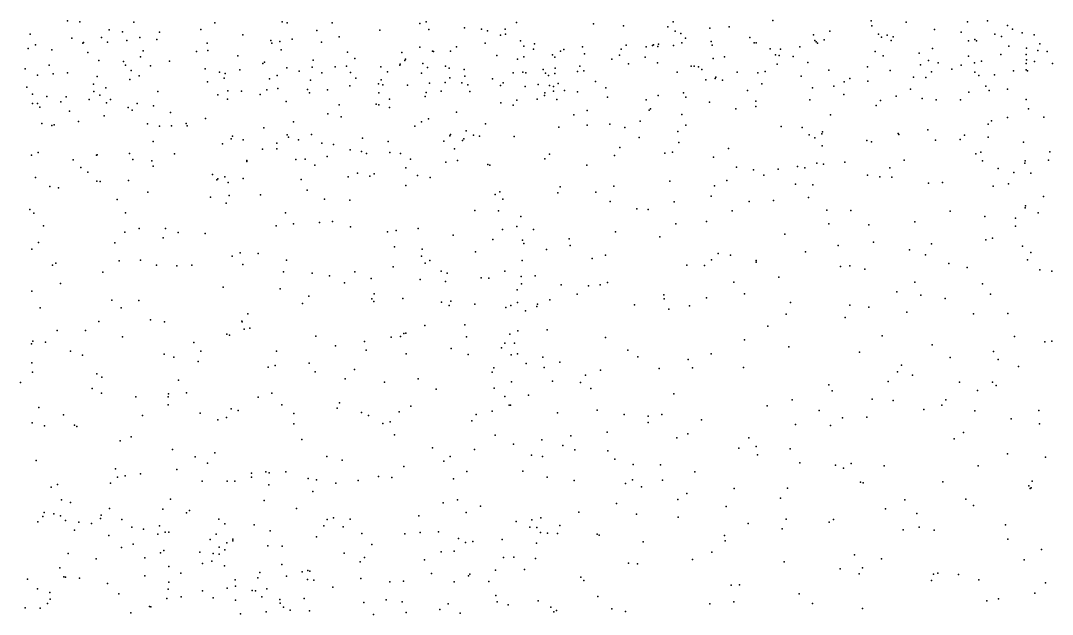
# Model space of a CAD drawing. Header units: metres. Extents: x -25 to 25, y -27.8 to 27.8.
# Drawn here: x 0.058 to 1.44, y -0.783 to 0.013 of the extents above; entities that cross this region are included whole.
import ezdxf

# ---------------------------------------------------------------- set-up
doc = ezdxf.new("R2010")
doc.units = ezdxf.units.M

msp = doc.modelspace()

# ---------------------------------------------------------------- linework, layer by layer
for p in [(0.1203, 0.0123, 19.3685), (0.1372, 0.0112, 11.4824), (0.1763, 0.0002, -7.1262), (0.2093, 0.0107, 15.575), (0.2991, 0.0007, 27.2341), (0.3179, 0.0095, -7.1787), (0.408, 0.0109, 24.9422), (0.4147, 0.0098, 16.2264), (0.475, 0.0097, 27.2237), (0.5926, 0.0088, 25.8729), (0.6012, 0.0109, -10.0201), (0.6046, 0.0009, 25.7483), (0.6523, 0.003, -21.5946), (0.6754, 0.0013, -9.2617), (0.707, 0.001, 27.113), (0.722, 0.0099, -24.5027), (0.8254, 0.0084, -0.2122), (0.8656, 0.0055, 26.3994), (0.925, 0.0043, 26.7113), (0.9323, 0.0108, -24.3229), (0.9812, 0.0023, 19.5277), (1.0069, 0.0044, 6.4087), (1.0657, 0.0126, 19.5938), (1.1973, 0.0124, -8.8585), (1.1983, 0.0057, 19.6354), (1.2442, 0.0104, -8.0031), (1.2822, 0.0006, 14.7815), (1.3264, 0.0112, -8.1782), (1.3534, 0.0124, 1.8224), (1.3801, 0.0061, -8.4048), (1.387, 0.0014, -21.5038), (0.0703, -0.0054, 9.9086), (0.1265, -0.0109, -12.7605), (0.166, -0.0099, -12.8788), (0.1941, -0.0024, 7.8439), (0.2002, -0.0138, 17.4827), (0.2173, -0.0098, 18.4318), (0.24, -0.0125, -13.0804), (0.2439, -0.0027, 17.7003), (0.3554, -0.0065, -9.3843), (0.393, -0.0138, -21.4086), (0.4214, -0.0121, 10.1552), (0.4545, -0.0004, -7.2413), (0.4846, -0.0093, 21.261), (0.5392, -0.0001, 25.1683), (0.6833, -0.0009, 18.9979), (0.7008, -0.0068, 21.6798), (0.7073, -0.0053, -13.65), (0.9347, -0.0014, 7.2598), (0.9422, -0.0047, 1.5335), (0.9486, -0.0109, 18.3389), (1.0346, -0.01, -9.0283), (1.1203, -0.0062, -9.9533), (1.1345, -0.0133, 18.1532), (1.1422, -0.0013, 17.6152), (1.2073, -0.0053, -28.352), (1.2112, -0.0097, -21.7237), (1.219, -0.0069, -0.278), (1.2244, -0.0138, 15.0014), (1.2269, -0.009, 16.1843), (1.3181, -0.0029, -8.8206), (1.3362, -0.0127, 2.1709), (1.3629, -0.0053, -0.1953), (1.372, -0.0086, -8.6728), (1.3999, -0.0038, -8.5984), (1.4157, -0.0064, 10.3161), (0.0676, -0.0246, 12.4102), (0.0775, -0.0196, -12.5468), (0.0997, -0.0267, 11.9688), (0.1412, -0.0174, 27.2559), (0.1418, -0.0166, 15.3919), (0.1742, -0.0164, 5.4451), (0.3075, -0.0174, 18.2731), (0.3085, -0.0274, 17.3694), (0.3945, -0.0174, 27.1985), (0.4051, -0.0154, -25.622), (0.4069, -0.0265, 15.6102), (0.4608, -0.0161, 21.5083), (0.5924, -0.0229, -13.5659), (0.6419, -0.0224, -7.3618), (0.6802, -0.0174, 5.2821), (0.7273, -0.0145, 19.2236), (0.7319, -0.0218, 15.2516), (0.7448, -0.0255, 7.2232), (0.7463, -0.0185, 21.1196), (0.7854, -0.026, 26.369), (0.8107, -0.0224, 0.2383), (0.8624, -0.0256, 6.7718), (0.869, -0.0201, 26.8434), (0.8957, -0.0225, 19.4565), (0.9042, -0.0205, -9.1442), (0.9056, -0.0196, 6.6107), (0.9116, -0.022, 7.0351), (0.9125, -0.0187, 21.2529), (0.9326, -0.0209, 19.749), (0.9438, -0.0172, 5.7126), (0.9828, -0.0155, -9.0755), (0.9845, -0.0204, 5.9231), (1.0405, -0.0172, -0.2718), (1.0434, -0.0172, -13.8407), (1.062, -0.0252, -23.4432), (1.076, -0.0257, -7.7325), (1.1018, -0.0225, 16.2917), (1.1218, -0.014, -7.8006), (1.1235, -0.0157, -8.9925), (1.1257, -0.0175, 15.1581), (1.2794, -0.0248, -8.9092), (1.3279, -0.0146, 15.9907), (1.3385, -0.0144, 16.4029), (1.3819, -0.0217, 14.6282), (1.4054, -0.0244, -9.2109), (1.4209, -0.0274, -8.8446), (1.4232, -0.0185, -8.721), (0.1478, -0.03, 17.2915), (0.1623, -0.0406, 16.6179), (0.2181, -0.0357, 27.1923), (0.2217, -0.0277, 14.9463), (0.2935, -0.0287, 16.5345), (0.3487, -0.0345, 17.2122), (0.4498, -0.0405, 17.4432), (0.4956, -0.0297, 10.2385), (0.5054, -0.0382, 17.2306), (0.5686, -0.0302, 19.3228), (0.5725, -0.0406, 10.8926), (0.5735, -0.039, 16.3232), (0.6096, -0.0283, 15.9882), (0.611, -0.0287, 16.1669), (0.6335, -0.0281, 0.7228), (0.6956, -0.0339, 19.0824), (0.7233, -0.0389, 3.2216), (0.7322, -0.0357, 18.6857), (0.7706, -0.0332, 6.959), (0.7736, -0.0363, 19.4989), (0.7811, -0.0282, 2.9498), (0.8133, -0.0318, 21.4558), (0.8499, -0.0389, 26.7619), (0.8603, -0.0336, 3.8222), (0.8947, -0.0363, -13.7688), (0.9855, -0.0379, -9.9918), (1.001, -0.0358, -7.661), (1.069, -0.0334, 16.0361), (1.0739, -0.0339, 15.3402), (1.0928, -0.0355, 18.1904), (1.2029, -0.0288, 18.1273), (1.2134, -0.0347, 16.5471), (1.2619, -0.0311, -13.8699), (1.2744, -0.0407, 18.0697), (1.3279, -0.0351, 17.2521), (1.3711, -0.0329, 14.9383), (1.405, -0.0327, 20.0932), (1.4055, -0.0397, -9.0453), (1.4333, -0.0289, -8.4583), (0.0639, -0.052, 18.6795), (0.096, -0.0471, 12.0723), (0.1954, -0.0421, -10.015), (0.1982, -0.0472, 15.2196), (0.2059, -0.0541, -13.0085), (0.2318, -0.0479, 9.9686), (0.2574, -0.0416, 24.716), (0.3051, -0.052, 16.7745), (0.3516, -0.0532, 7.566), (0.3824, -0.0448, -7.1842), (0.3844, -0.0431, -10.0092), (0.4146, -0.0504, 15.2526), (0.4485, -0.0496, 18.0018), (0.4791, -0.0493, 7.4421), (0.4945, -0.0484, 25.0676), (0.5402, -0.0494, -13.5118), (0.5657, -0.0469, 15.3212), (0.5662, -0.0459, 10.3832), (0.5966, -0.0449, 10.7987), (0.6027, -0.0503, 25.3063), (0.6269, -0.0482, 25.5316), (0.632, -0.0511, -9.2941), (0.6521, -0.053, 6.7661), (0.758, -0.0528, -13.6892), (0.774, -0.0512, 15.9465), (0.8072, -0.0484, 17.2531), (0.8125, -0.0548, 18.5099), (0.8723, -0.0452, -7.532), (0.9112, -0.0438, 16.2471), (0.9564, -0.0484, 16.3942), (0.9601, -0.0486, 17.8159), (0.9661, -0.0493, 17.5592), (0.9707, -0.0527, 18.0667), (1.0714, -0.0456, -0.0922), (1.1126, -0.0433, 17.2697), (1.1405, -0.0537, 15.5814), (1.1924, -0.0492, 18.4345), (1.2228, -0.0541, 16.7385), (1.2634, -0.0466, -8.9859), (1.2873, -0.044, 1.6254), (1.3053, -0.0526, -7.9821), (1.318, -0.047, 15.1546), (1.336, -0.0439, -8.0684), (1.3454, -0.0417, -8.9291), (1.3881, -0.0546, 19.6789), (1.4049, -0.0447, 15.7877), (1.4053, -0.0533, 0.0555), (1.4069, -0.0546, -8.1731), (1.4161, -0.0423, -8.2734), (1.4402, -0.045, 18.8469), (0.0802, -0.0603, 27.2157), (0.1014, -0.0588, 11.669), (0.1205, -0.0574, -7.103), (0.1604, -0.0622, 17.0139), (0.204, -0.0664, 19.1542), (0.2164, -0.0613, -7.1214), (0.3243, -0.0564, 24.8006), (0.3303, -0.0645, 18.5869), (0.3317, -0.0582, 10.0371), (0.3911, -0.0655, 11.2179), (0.4015, -0.0608, 5.4075), (0.431, -0.0553, 18.415), (0.4459, -0.0671, -7.2095), (0.4613, -0.0572, -13.4044), (0.4998, -0.0567, 16.8324), (0.5069, -0.0645, -7.2473), (0.541, -0.0666, 6.8757), (0.5493, -0.0559, 10.9749), (0.595, -0.0577, 16.513), (0.6327, -0.064, 27.0674), (0.6531, -0.062, 5.4294), (0.69, -0.0654, 1.0567), (0.7176, -0.0574, 16.4113), (0.7306, -0.0564, 15.6946), (0.7345, -0.0571, 1.2122), (0.7611, -0.0576, 3.6389), (0.7651, -0.0607, 19.2863), (0.7737, -0.0584, 17.0332), (0.804, -0.0554, 17.4461), (0.8278, -0.0689, -9.1876), (0.9376, -0.0565, 15.6425), (0.9759, -0.0667, -13.8151), (0.9884, -0.065, 18.2482), (0.9893, -0.063, 18.2328), (0.998, -0.067, 16.8278), (1.0177, -0.0562, 0.0579), (1.0457, -0.0571, 3.861), (1.0555, -0.0557, 16.6068), (1.1036, -0.0617, 1.5208), (1.169, -0.0648, 19.8517), (1.1929, -0.0684, 18.6011), (1.2539, -0.0632, 15.4631), (1.2708, -0.0635, 2.3871), (1.2783, -0.0561, 17.0719), (1.3364, -0.0564, -9.0447), (1.3417, -0.0608, 15.6214), (1.3628, -0.0599, 18.0331), (0.0659, -0.0767, -12.6656), (0.1555, -0.0727, 24.4127), (0.1558, -0.0824, 11.4582), (0.172, -0.0776, -12.9487), (0.2417, -0.0821, -9.3961), (0.3081, -0.0692, 11.2862), (0.3355, -0.0816, 18.7496), (0.3538, -0.082, 27.1088), (0.3874, -0.0799, -13.3194), (0.4023, -0.0785, 24.906), (0.4422, -0.0795, -9.3679), (0.469, -0.0801, 10.174), (0.4989, -0.0747, 18.5565), (0.5374, -0.072, 7.0336), (0.5431, -0.0736, -9.3317), (0.5762, -0.0738, 25.2205), (0.6054, -0.071, 26.233), (0.6212, -0.0817, 10.5577), (0.6265, -0.0701, 10.667), (0.649, -0.0706, 17.6924), (0.657, -0.0733, 18.1648), (0.6594, -0.0824, 18.4656), (0.7008, -0.0743, 26.3675), (0.7044, -0.0708, 16.7192), (0.7336, -0.0756, 17.8705), (0.7513, -0.0729, 26.4435), (0.7665, -0.0745, -7.4348), (0.7717, -0.0758, 3.4008), (0.7718, -0.0818, 26.8385), (0.778, -0.0717, 5.6139), (0.7863, -0.0812, -10.0208), (0.8038, -0.0827, 5.8752), (0.8418, -0.0775, 18.2874), (1.0318, -0.0811, -9.0903), (1.0511, -0.0722, -9.9934), (1.1188, -0.0775, 2.6365), (1.1475, -0.0751, -15.141), (1.1613, -0.0694, -13.8647), (1.2503, -0.0794, 18.882), (1.3512, -0.0751, -9.9585), (1.3554, -0.081, -9.2044), (1.3802, -0.0791, -9.1082), (0.0734, -0.086, -25.4343), (0.0928, -0.0888, 18.9237), (0.1115, -0.096, -10.0057), (0.1186, -0.0894, 9.8923), (0.1494, -0.0932, 27.1223), (0.1639, -0.0873, -24.678), (0.1781, -0.093, 24.493), (0.3221, -0.0868, -7.1469), (0.335, -0.0925, 7.3994), (0.3787, -0.0865, 18.9495), (0.4134, -0.0957, 10.0942), (0.4446, -0.0843, 7.2878), (0.5377, -0.0842, 26.0146), (0.5518, -0.0924, 10.271), (0.5997, -0.0888, 18.7387), (0.6009, -0.0837, 19.0209), (0.7228, -0.0938, -9.2479), (0.75, -0.0924, 18.9091), (0.7595, -0.0876, 26.5357), (0.7603, -0.0841, 6.2828), (0.776, -0.093, 6.0883), (0.8443, -0.0901, 19.1498), (0.8957, -0.0936, 18.7154), (0.9121, -0.0878, 18.3486), (0.946, -0.0843, -7.5653), (0.9492, -0.0898, 18.5645), (1.043, -0.0952, 2.8487), (1.1152, -0.0937, 19.6105), (1.1607, -0.0863, -24.3046), (1.2098, -0.0942, 18.0551), (1.2309, -0.0887, -7.8318), (1.2656, -0.0917, -9.069), (1.2843, -0.0935, -9.9736), (1.3169, -0.0934, 19.1125), (1.3281, -0.0834, 0.2011), (1.4049, -0.093, -9.2873), (0.0734, -0.0985, 12.1965), (0.0801, -0.0983, -12.7618), (0.0836, -0.1033, -9.3886), (0.123, -0.1086, -12.8994), (0.1726, -0.0977, -21.3914), (0.2016, -0.1039, 7.4834), (0.2071, -0.1072, 24.6031), (0.2139, -0.0984, 6.7925), (0.2358, -0.1015, -9.9967), (0.2587, -0.1104, 5.7168), (0.4847, -0.1004, -10.0059), (0.5342, -0.0993, 5.5603), (0.5377, -0.1004, 27.0491), (0.5518, -0.1037, 25.142), (0.6417, -0.1101, -13.6141), (0.7013, -0.0975, 18.7632), (0.7177, -0.1008, 19.203), (0.8168, -0.1077, -22.9099), (0.9001, -0.1074, -24.619), (0.9017, -0.1055, 3.1579), (0.9806, -0.0968, -9.1456), (1.016, -0.1057, 19.5594), (1.0429, -0.1022, 0.326), (1.2043, -0.1012, -9.9922), (1.408, -0.1057, -8.0713), (0.1351, -0.1226, 27.0376), (0.1696, -0.1149, -7.0973), (0.3052, -0.1184, -13.2163), (0.4234, -0.1229, 27.0338), (0.4694, -0.1124, 6.4919), (0.4874, -0.1162, 11.1645), (0.595, -0.1228, 26.3239), (0.6041, -0.1188, 26.9294), (0.7991, -0.1135, -13.7247), (0.888, -0.122, -7.4861), (0.9438, -0.1131, 3.6529), (1.1431, -0.1136, 19.0992), (1.3588, -0.1217, 3.6388), (1.38, -0.1172, -7.9914), (1.4286, -0.1165, -28.4608), (0.0863, -0.1251, 24.2262), (0.0993, -0.1279, 7.0995), (0.1027, -0.1269, 11.5586), (0.2277, -0.1255, 9.9317), (0.244, -0.1286, -7.1127), (0.26, -0.1282, 11.3724), (0.2797, -0.1254, 6.5746), (0.2808, -0.1283, 27.0121), (0.3836, -0.1309, -9.3853), (0.5859, -0.1288, 5.7463), (0.6545, -0.1349, -10.0127), (0.6804, -0.1257, 18.9305), (0.7787, -0.1299, 18.5452), (0.817, -0.1274, -21.8936), (0.8473, -0.1262, -10.0247), (0.8675, -0.1305, -15.5197), (0.9383, -0.1361, 3.5005), (0.9492, -0.1276, 1.3141), (1.0768, -0.1293, 19.295), (1.105, -0.1307, -9.1105), (1.1323, -0.1364, -10.0173), (1.2734, -0.1338, 19.2698), (1.354, -0.1262, 2.5203), (0.2353, -0.1493, 26.9353), (0.34, -0.1456, -9.9878), (0.3416, -0.1423, 10.0099), (0.356, -0.147, -13.2974), (0.4008, -0.1515, 11.2792), (0.4149, -0.1403, 5.7766), (0.4165, -0.1435, -21.5974), (0.4302, -0.147, 26.9426), (0.4476, -0.1401, -13.4056), (0.4613, -0.1514, 26.2202), (0.5157, -0.1449, 26.9021), (0.5501, -0.1491, -9.3332), (0.6248, -0.1488, 25.6634), (0.6329, -0.1419, 25.4448), (0.6339, -0.1401, 10.9141), (0.65, -0.1479, -24.8807), (0.6517, -0.1458, 26.5831), (0.6646, -0.1409, 10.7459), (0.6727, -0.142, 26.7565), (0.7189, -0.1427, 18.6941), (0.8863, -0.1441, -13.783), (0.9398, -0.1508, 18.2657), (1.1141, -0.1404, -26.1317), (1.1221, -0.1444, 3.6537), (1.1314, -0.1391, 19.4637), (1.1917, -0.1478, -13.8827), (1.1977, -0.1499, 19.6356), (1.2334, -0.1386, -9.1272), (1.2343, -0.1401, 19.6233), (1.2835, -0.1476, -13.887), (1.3166, -0.1468, -7.8558), (1.3223, -0.1409, 0.3694), (1.354, -0.1433, 17.9484), (1.4017, -0.1504, -23.9245), (0.081, -0.1639, 26.9023), (0.2037, -0.1652, -13.091), (0.2638, -0.1659, -9.9758), (0.3283, -0.1525, 26.9214), (0.3817, -0.1596, -7.1441), (0.401, -0.1589, 5.9327), (0.477, -0.1531, 26.3033), (0.4992, -0.1605, 26.1269), (0.5146, -0.1625, 6.1128), (0.5213, -0.1652, 26.534), (0.5523, -0.164, 26.7191), (0.5669, -0.1654, 25.8954), (0.639, -0.1591, 25.5292), (0.8607, -0.1574, 1.0907), (0.9208, -0.1647, 19.4821), (0.9311, -0.1634, 0.5885), (1.0063, -0.1588, 18.158), (1.1318, -0.155, -7.6571), (1.3378, -0.1656, 2.786), (1.3445, -0.1636, 19.6685), (1.4368, -0.163, -8), (0.0724, -0.1678, 6.3723), (0.1279, -0.174, 6.0926), (0.1595, -0.1675, 9.8846), (0.1603, -0.167, 11.4822), (0.208, -0.1736, 6.2979), (0.2334, -0.1753, 26.838), (0.3607, -0.1748, 6.2269), (0.3609, -0.1761, 26.826), (0.4264, -0.1732, 26.4712), (0.4389, -0.173, 26.3853), (0.4686, -0.1693, 10.1288), (0.5801, -0.173, 11.0795), (0.6276, -0.177, 25.327), (0.6429, -0.1747, 10.456), (0.7602, -0.1725, -7.3643), (0.7664, -0.1661, -9.2325), (0.8535, -0.1682, 18.3924), (0.9863, -0.1702, -13.8401), (1.1246, -0.1784, 3.2346), (1.1619, -0.1769, 3.5044), (1.2417, -0.1744, 3.1062), (1.3467, -0.1754, 3.3448), (1.4033, -0.1784, 3.1021), (1.4038, -0.1753, 1.3312), (1.4349, -0.1744, -10.0149), (0.1383, -0.184, -25.2286), (0.1479, -0.1902, -9.4007), (0.2352, -0.1823, 24.6692), (0.315, -0.1935, 11.369), (0.452, -0.1812, 26.6894), (0.5092, -0.1916, -7.2022), (0.5314, -0.1927, 11.1741), (0.574, -0.1846, -15.7568), (0.6839, -0.1802, 18.8562), (0.6865, -0.181, -7.3168), (0.8164, -0.1809, 19.3599), (1.0169, -0.1835, -9.1761), (1.0396, -0.1871, -7.5476), (1.0729, -0.1864, 18.0053), (1.0988, -0.1828, -13.8784), (1.1084, -0.1846, -9.174), (1.1337, -0.1798, 0.5), (1.2225, -0.1844, -9.1884), (1.3674, -0.1856, -24.5035), (1.3885, -0.1908, -14.917), (1.4115, -0.1918, -9.2509), (0.0776, -0.1976, 11.642), (0.1597, -0.2023, -28.1476), (0.1641, -0.2028, 24.4892), (0.2024, -0.2015, -24.9878), (0.3207, -0.2008, -7.1172), (0.322, -0.1991, -22.7396), (0.3315, -0.1964, 26.5033), (0.3357, -0.204, -9.3893), (0.3558, -0.1987, -15.7862), (0.4337, -0.2002, 24.9275), (0.4968, -0.1965, -13.4769), (0.5255, -0.1956, -25.404), (0.5894, -0.1949, -13.5775), (0.6063, -0.1975, 25.7818), (0.9274, -0.2024, -9.2071), (1.0042, -0.2016, 18.0645), (1.0534, -0.1945, -23.0396), (1.0961, -0.2063, 1.1893), (1.1923, -0.1943, -10.0408), (1.209, -0.1966, -21.9649), (1.2249, -0.1969, 17.8991), (1.2741, -0.2053, 1.243), (1.2931, -0.2042, -7.7555), (1.3815, -0.206, 17.8552), (0.0968, -0.2095, 24.2961), (0.1083, -0.2113, 11.5491), (0.2282, -0.2171, -13.1415), (0.3792, -0.2206, 26.3225), (0.4418, -0.2143, -13.4131), (0.574, -0.2082, -9.9936), (0.6934, -0.2202, 18.7469), (0.6998, -0.2166, -25.1586), (0.7774, -0.2179, -13.7226), (0.7808, -0.21, -10.0275), (0.8284, -0.2172, -7.3815), (0.8526, -0.209, -13.7751), (0.9875, -0.2087, -7.4972), (1.1194, -0.2074, 19.602), (1.3607, -0.209, -13.884), (0.1869, -0.2272, 26.6605), (0.312, -0.2239, -9.9613), (0.3331, -0.2319, 24.8021), (0.3372, -0.2217, -13.2912), (0.4647, -0.2267, -9.9776), (0.4989, -0.228, -21.7804), (0.7037, -0.2267, -9.2819), (0.8478, -0.2298, -10.0364), (0.9334, -0.2303, -24.9324), (0.9832, -0.2224, 0.9493), (1.0339, -0.2297, 17.9419), (1.0665, -0.2284, 0.7924), (1.1136, -0.2245, -10.0637), (1.4283, -0.223, 0.7431), (0.0701, -0.2404, -12.9063), (0.0752, -0.2451, -15.6261), (0.1983, -0.2449, -9.3963), (0.4128, -0.2449, 26.1926), (0.6663, -0.2416, -13.641), (0.6981, -0.2421, 10.7932), (0.8834, -0.2395, 18.1874), (0.8987, -0.2404, -25.8605), (1.011, -0.2422, -13.8594), (1.138, -0.2413, -7.5852), (1.1702, -0.2418, 1.0203), (1.3033, -0.2425, 0.9128), (1.4036, -0.238, -7.8363), (1.4042, -0.2356, -10.0738), (1.4211, -0.2447, -9.3037), (0.0884, -0.2622, 24.3653), (0.4003, -0.2623, -9.9569), (0.4234, -0.2594, -7.1407), (0.4582, -0.2578, 10.08), (0.4757, -0.2566, 25.0012), (0.7281, -0.2497, -25.5272), (0.9357, -0.2596, 18.0481), (0.9766, -0.2564, -10.044), (1.1406, -0.2598, 17.8155), (1.1941, -0.261, -28.5178), (1.2559, -0.2569, 19.6293), (1.3495, -0.2496, 19.6429), (1.3907, -0.2521, -23.6114), (0.1973, -0.2707, 9.8846), (0.2167, -0.2659, 11.4638), (0.252, -0.2659, -9.9453), (0.269, -0.271, 24.7329), (0.3048, -0.2725, 26.4166), (0.4997, -0.2637, -9.3479), (0.5495, -0.2701, -7.2027), (0.5609, -0.2687, 25.855), (0.5904, -0.2659, 10.263), (0.6374, -0.2748, 25.5464), (0.7034, -0.2672, 19.0628), (0.7225, -0.2632, -10.0209), (0.7451, -0.2673, 19.2125), (0.855, -0.2701, -28.3936), (1.0818, -0.2733, -9.265), (1.391, -0.2627, 17.7423), (0.0815, -0.2845, -7.0182), (0.1841, -0.2849, 24.5875), (0.2485, -0.2782, -7.0855), (0.6905, -0.2806, 18.8938), (0.7302, -0.2816, 18.5889), (0.7318, -0.2859, -7.304), (0.7926, -0.2795, -10.0321), (0.7941, -0.2887, 18.3482), (0.9142, -0.2772, -13.8108), (1.1532, -0.2884, -10.0922), (1.2005, -0.2843, -23.1713), (1.2782, -0.2865, -9.3193), (1.3511, -0.2808, -7.7211), (1.3598, -0.279, -13.8885), (1.4, -0.2894, -24.8187), (0.0727, -0.2933, 11.5716), (0.3412, -0.3029, -9.9419), (0.3518, -0.2985, -7.112), (0.3758, -0.2995, -13.3467), (0.5588, -0.2905, 25.131), (0.5947, -0.3028, -9.3139), (0.5959, -0.2934, 25.7638), (0.667, -0.2973, 10.4104), (0.7622, -0.2941, -9.2825), (0.8415, -0.3016, -9.2512), (0.9924, -0.2994, -7.4375), (1.0089, -0.3015, -9.2717), (1.1092, -0.2971, -7.5178), (1.2489, -0.2946, -7.6308), (1.2702, -0.3009, -13.903), (1.4115, -0.2982, -7.7645), (0.1004, -0.3148, -21.5743), (0.105, -0.3123, -9.9094), (0.1899, -0.3093, -7.0452), (0.2181, -0.3084, -13.1519), (0.2398, -0.3149, 26.5012), (0.267, -0.3157, -13.2138), (0.287, -0.315, 11.4442), (0.3554, -0.314, 26.3005), (0.4141, -0.3084, 24.9136), (0.5569, -0.3174, 10.198), (0.5996, -0.3122, 25.2648), (0.6061, -0.3089, -9.9804), (0.7299, -0.3086, 10.6144), (0.8236, -0.3058, 19.3163), (0.9504, -0.3149, -15.388), (0.9742, -0.3154, 17.8611), (0.9836, -0.3076, -25.2178), (1.0434, -0.3087, -13.8795), (1.0434, -0.311, 17.7738), (1.1562, -0.3166, -9.3212), (1.169, -0.316, 17.6991), (1.3014, -0.3127, -10.1178), (1.4067, -0.3077, -26.234), (0.168, -0.3244, -9.3849), (0.4098, -0.3237, 10.008), (0.4484, -0.3258, 11.349), (0.4715, -0.3293, 25.988), (0.5055, -0.3239, -7.1663), (0.6211, -0.323, 25.6193), (0.6292, -0.3255, 25.4797), (0.6746, -0.3317, -9.3053), (0.7066, -0.3231, -13.6718), (0.7285, -0.3302, 18.5166), (0.7472, -0.3293, 10.7866), (1.0735, -0.3311, -10.0998), (1.1889, -0.3205, -7.5611), (1.3259, -0.318, -9.3603), (1.4233, -0.3214, 17.669), (1.4396, -0.323, -9.3845), (0.1113, -0.3393, 26.6851), (0.3293, -0.3444, -9.3698), (0.4916, -0.3384, 10.096), (0.5273, -0.3327, 11.2768), (0.5931, -0.3342, -7.2091), (0.6272, -0.3368, 10.3027), (0.6849, -0.3322, -10.0031), (0.7287, -0.3399, 10.5336), (0.7819, -0.3413, 18.2379), (0.8188, -0.3428, 18.0774), (0.8341, -0.3414, -10.0403), (0.8443, -0.3381, -7.3455), (1.0132, -0.3375, 19.5011), (1.2557, -0.3379, 17.6444), (1.3465, -0.34, -25.1023), (0.0727, -0.3496, -9.3687), (0.4055, -0.3468, -9.9353), (0.4439, -0.3565, -13.4306), (0.5313, -0.3535, -13.5204), (0.723, -0.3481, 10.9745), (0.8034, -0.3537, -13.7475), (0.9197, -0.3549, -13.8167), (0.9766, -0.3588, -7.3912), (1.0275, -0.3532, -9.3279), (1.232, -0.3508, -9.3791), (1.2641, -0.355, 19.607), (1.3571, -0.3537, -10.1496), (0.0837, -0.372, -9.8644), (0.18, -0.3618, 26.5706), (0.1924, -0.3723, -9.8944), (0.2163, -0.3623, 11.4929), (0.4352, -0.3661, 26.059), (0.5284, -0.3601, -28.269), (0.5312, -0.3634, -9.3286), (0.5699, -0.3598, 25.1926), (0.6218, -0.3643, 25.4006), (0.6321, -0.369, -21.9758), (0.6342, -0.363, 11.1739), (0.6661, -0.367, -7.2432), (0.7077, -0.3715, 10.4517), (0.7146, -0.3688, -15.6801), (0.7233, -0.3648, 19.0563), (0.7494, -0.3704, -9.3023), (0.7503, -0.3671, 10.8797), (0.7668, -0.3615, 19.1925), (0.8803, -0.368, -9.2852), (0.92, -0.3599, -25.6607), (0.954, -0.3694, 19.4427), (1.0892, -0.3649, -13.8881), (1.1688, -0.3687, -7.507), (1.1942, -0.3714, -13.9014), (1.2967, -0.3598, -7.6063), (0.3623, -0.3803, 11.426), (0.7343, -0.3759, 18.3638), (0.9262, -0.3741, 17.8159), (1.0837, -0.3808, -7.4442), (1.1625, -0.3851, -9.3958), (1.2453, -0.3781, -7.5526), (1.3344, -0.3801, 17.5959), (1.3807, -0.3796, -9.4335), (0.1626, -0.3902, -13.1063), (0.2316, -0.388, 26.4479), (0.2507, -0.3908, -7.0527), (0.3543, -0.3901, 24.8532), (0.3546, -0.3908, 9.964), (0.3573, -0.4008, -7.0975), (0.3646, -0.3993, -13.3489), (0.5995, -0.3957, 25.6668), (0.6529, -0.3947, -13.6329), (1.0589, -0.3968, -9.3788), (0.1068, -0.4023, -13.0251), (0.1447, -0.4026, 11.5312), (0.1941, -0.4108, 24.69), (0.3342, -0.4072, -9.9058), (0.3377, -0.4085, 26.2341), (0.4533, -0.41, 10.0418), (0.554, -0.4115, -7.174), (0.5665, -0.4104, -9.9529), (0.571, -0.4065, 10.2059), (0.5738, -0.406, 25.7694), (0.6552, -0.4111, -22.6438), (0.7132, -0.4075, 18.9566), (0.7239, -0.4028, -7.2654), (0.7633, -0.4017, 10.731), (0.8416, -0.412, 19.2784), (1.212, -0.4095, -10.1592), (1.3896, -0.4104, -13.8902), (0.0723, -0.4202, 26.6782), (0.074, -0.4169, 24.5243), (0.0908, -0.4182, -9.3604), (0.2899, -0.4187, 26.3035), (0.4794, -0.423, -7.14), (0.5183, -0.4173, 25.8625), (0.6347, -0.4266, -7.2054), (0.7021, -0.4258, 18.6156), (0.7067, -0.4196, -9.9947), (0.7195, -0.4195, 18.2815), (1.0278, -0.4149, -10.1137), (1.087, -0.4242, 19.4986), (1.2792, -0.4218, -26.0836), (1.4302, -0.4176, -7.6572), (1.4393, -0.4168, 19.5918), (0.1246, -0.4303, 24.6065), (0.1404, -0.4354, -6.98), (0.2501, -0.4341, -9.3649), (0.2629, -0.4384, 9.9085), (0.2991, -0.43, -13.2764), (0.4004, -0.43, -9.9096), (0.5206, -0.4289, 10.1311), (0.5744, -0.4338, 11.267), (0.6573, -0.4345, 10.3361), (0.7152, -0.4351, -9.3162), (0.7235, -0.4337, 11.0118), (0.7573, -0.438, 10.9271), (0.8713, -0.4286, -10.0551), (0.8846, -0.4376, -13.7932), (0.9522, -0.4413, -13.8286), (0.9829, -0.4339, -9.3737), (1.1817, -0.4317, -7.4726), (1.3033, -0.4385, -13.897), (1.3615, -0.4304, -10.2126), (1.3676, -0.4415, -7.59), (0.0728, -0.4459, -6.9523), (0.2958, -0.444, -28.169), (0.3896, -0.4514, -9.3486), (0.3988, -0.4492, 26.0835), (0.4442, -0.4461, -13.4272), (0.5049, -0.4547, 25.0969), (0.6917, -0.4526, 18.7351), (0.7351, -0.4465, 10.4862), (0.7592, -0.4522, 19.0488), (0.7801, -0.4451, -7.2834), (0.8345, -0.4555, -22.1065), (0.9133, -0.4532, -7.3327), (0.9579, -0.4524, -10.0976), (1.0265, -0.4522, -13.8662), (1.2381, -0.4491, 17.5478), (1.3948, -0.4508, -9.4885), (0.0737, -0.4582, -28.0974), (0.1599, -0.4606, -9.8308), (0.1664, -0.4651, 9.8567), (0.2694, -0.4688, -7.0305), (0.4522, -0.458, 25.9543), (0.4926, -0.4672, 11.358), (0.5905, -0.4671, -9.3132), (0.6896, -0.4583, 18.5383), (0.8144, -0.4621, -13.7414), (1.2325, -0.4578, -9.4744), (1.253, -0.4625, -7.4969), (0.0577, -0.4719, -12.9445), (0.1536, -0.48, 26.591), (0.5451, -0.4716, 25.2065), (0.6143, -0.4812, -13.585), (0.6922, -0.4798, 18.2272), (0.7154, -0.4713, 18.9015), (0.7704, -0.4703, 10.7823), (0.8081, -0.472, 19.1573), (0.8218, -0.48, -9.3366), (1.1407, -0.4752, 17.5594), (1.1451, -0.4832, 19.4746), (1.2204, -0.4706, 19.5122), (1.3158, -0.4717, 17.5242), (1.3398, -0.483, -7.5352), (1.36, -0.4717, -23.2469), (1.3647, -0.4761, 19.5436), (0.1662, -0.4865, -9.3583), (0.2122, -0.4913, 11.5154), (0.2555, -0.4913, 26.3803), (0.2558, -0.4872, -13.2222), (0.2801, -0.486, 24.8169), (0.3759, -0.4916, 9.9719), (0.3944, -0.4862, 24.9522), (0.7066, -0.4908, 18.0913), (0.7382, -0.4892, -7.2436), (0.9328, -0.4873, -9.3805), (1.0916, -0.4954, -10.1552), (1.1987, -0.4943, -10.1984), (1.2268, -0.4961, -13.8916), (1.2973, -0.4953, -15.0309), (0.082, -0.5054, 26.7079), (0.2556, -0.5022, -9.8365), (0.3396, -0.5072, -13.3147), (0.3491, -0.5097, -7.0557), (0.4076, -0.502, -9.8854), (0.4817, -0.5065, -7.1229), (0.485, -0.4992, 10.0731), (0.5651, -0.5115, -7.1571), (0.5807, -0.5039, 25.4964), (0.6896, -0.5103, -9.3413), (0.7125, -0.5023, -13.6581), (0.7139, -0.5023, 18.8182), (0.8304, -0.5092, 17.753), (1.058, -0.5035, -7.3719), (1.1277, -0.5096, -13.8764), (1.2678, -0.5084, -10.2225), (1.2919, -0.5023, -9.5158), (1.3361, -0.51, -10.2444), (1.422, -0.5095, -10.2907), (0.1152, -0.5155, 24.6763), (0.2209, -0.5165, 26.4798), (0.2982, -0.5133, 11.4875), (0.322, -0.5223, -9.3444), (0.3334, -0.5188, 26.2417), (0.4238, -0.5138, 11.425), (0.5146, -0.5122, -13.4851), (0.5239, -0.5165, 25.7596), (0.5528, -0.5246, 25.6415), (0.6622, -0.5235, 18.4193), (0.6682, -0.5152, 11.1839), (0.7773, -0.5129, 10.6805), (0.8662, -0.515, -7.3029), (0.8986, -0.517, 19.2453), (0.917, -0.5149, -10.0627), (0.9701, -0.5222, 17.6189), (1.1589, -0.5193, -25.6162), (1.1916, -0.5186, -7.4209), (1.3851, -0.5209, 17.4966), (0.0732, -0.5262, 9.8138), (0.0896, -0.53, -12.9951), (0.13, -0.5292, -9.7663), (0.1329, -0.5309, -6.9206), (0.4238, -0.5276, -13.3979), (0.5432, -0.5272, 25.2758), (0.8437, -0.5388, -13.7419), (0.8985, -0.5259, -15.4357), (1.0958, -0.5286, 19.4178), (1.1427, -0.5295, -15.1725), (1.4228, -0.5275, -9.5418), (0.191, -0.5504, 9.8659), (0.2058, -0.5448, -6.9439), (0.4344, -0.5483, 10.0173), (0.5587, -0.5421, 25.3897), (0.6936, -0.5426, 17.9961), (0.7559, -0.549, 10.5277), (0.7951, -0.5435, -7.2578), (0.9372, -0.5462, -7.3145), (0.9516, -0.541, -13.807), (1.0333, -0.5462, -9.4746), (1.3084, -0.5477, -7.475), (1.3212, -0.5392, 19.484), (0.2614, -0.562, -9.792), (0.3178, -0.5664, 9.9399), (0.6098, -0.5598, -15.7889), (0.6659, -0.5618, 18.5581), (0.7183, -0.5546, -28.3716), (0.7841, -0.5565, 10.7893), (0.8003, -0.5621, -9.3771), (0.8445, -0.5638, 19.1066), (1.0202, -0.56, -10.1204), (1.0434, -0.5578, -28.5355), (1.089, -0.5608, 17.5094), (0.0785, -0.5766, -9.7103), (0.2914, -0.5717, -15.9411), (0.3079, -0.58, 26.3067), (0.4679, -0.5713, -9.8748), (0.4885, -0.576, 25.1963), (0.6247, -0.5776, -9.3209), (0.6331, -0.5714, 11.2405), (0.7423, -0.5693, 17.8397), (0.7572, -0.5713, 10.9952), (0.8537, -0.5749, -10.0089), (1.0452, -0.5689, -13.8518), (1.1018, -0.5799, -10.1671), (1.38, -0.5675, -7.5064), (1.4312, -0.5723, -26.1121), (0.1846, -0.5878, -9.7408), (0.2671, -0.5886, 24.8642), (0.3672, -0.5937, 26.1199), (0.3864, -0.5918, -9.3275), (0.3906, -0.593, -7.0422), (0.413, -0.5918, -9.8306), (0.5712, -0.5847, -7.1438), (0.6556, -0.5915, -13.5911), (0.7307, -0.591, 11.0823), (0.8784, -0.582, 17.6363), (0.9149, -0.5825, -22.671), (0.9609, -0.5918, 19.2481), (1.1497, -0.5829, -22.8504), (1.1604, -0.5869, -13.866), (1.1704, -0.5807, 17.4716), (1.2148, -0.5838, -10.2436), (1.3409, -0.5838, -10.3017), (0.178, -0.607, 26.619), (0.1874, -0.5989, 24.7974), (0.1976, -0.5971, -13.1485), (0.2181, -0.5945, -9.3386), (0.3011, -0.6043, -6.9752), (0.3345, -0.6044, -9.788), (0.3449, -0.6042, 26.2019), (0.367, -0.5989, 24.9982), (0.4429, -0.6008, -22.5442), (0.4541, -0.6023, -7.0874), (0.4801, -0.6068, -9.3231), (0.5099, -0.6032, -13.4623), (0.5374, -0.598, 25.5041), (0.5551, -0.5994, 10.1717), (0.6379, -0.601, -9.9117), (0.7632, -0.5988, -15.6297), (0.7993, -0.6033, -13.7029), (0.8684, -0.6072, -13.7412), (0.8775, -0.6027, -9.4209), (0.918, -0.6031, -10.0532), (1.1832, -0.6055, -25.8313), (1.1866, -0.6063, -7.3776), (1.2933, -0.6053, -9.5892), (1.4133, -0.6043, -9.592), (0.0986, -0.6124, 11.5627), (0.107, -0.6087, -9.323), (0.3903, -0.609, 26.0283), (0.4494, -0.6181, 11.4123), (0.8898, -0.6117, -7.2822), (0.9504, -0.621, -9.4769), (1.0136, -0.6142, -7.32), (1.0853, -0.6138, 19.3337), (1.4088, -0.6105, 17.4434), (1.4103, -0.6139, -13.8469), (1.4117, -0.6134, -10.37), (0.1126, -0.6294, 26.7196), (0.1247, -0.6328, -13.0486), (0.2587, -0.6282, -9.7386), (0.3842, -0.63, -13.3449), (0.6237, -0.6332, 18.2435), (0.6432, -0.6295, -7.1647), (0.8563, -0.634, 19.0519), (0.9384, -0.6287, 19.1622), (1.0761, -0.6272, -9.5488), (1.2424, -0.6291, -13.866), (1.3241, -0.6286, -13.8561), (0.0894, -0.6463, -6.5616), (0.102, -0.6479, -6.2922), (0.1769, -0.641, -6.7996), (0.2484, -0.6417, -13.1974), (0.2799, -0.6468, -9.3469), (0.2839, -0.6434, 9.9345), (0.4275, -0.6411, 25.8775), (0.6549, -0.6463, 11.2038), (0.6741, -0.6379, 18.6425), (0.8056, -0.6458, -9.9556), (0.8828, -0.6484, -10.0009), (1.0031, -0.6382, -9.5272), (1.2164, -0.6412, 19.3633), (1.2588, -0.6474, 17.4234), (1.3347, -0.637, -7.4347), (0.0809, -0.6589, -6.1365), (0.0874, -0.6517, -12.9861), (0.1113, -0.6506, -6.4562), (0.1177, -0.6569, 24.7746), (0.1359, -0.6592, -6.6501), (0.1528, -0.6611, -6.1241), (0.1648, -0.6541, 9.8635), (0.1657, -0.6499, -6.248), (0.1933, -0.6557, -6.3609), (0.3232, -0.6552, 11.4794), (0.3314, -0.6615, -13.2834), (0.3708, -0.6627, -6.9624), (0.4683, -0.6555, -13.4119), (0.4768, -0.6534, -9.8063), (0.4992, -0.655, 25.3648), (0.5915, -0.6509, -22.0323), (0.7215, -0.6581, 10.4491), (0.7426, -0.6561, 17.7642), (0.7548, -0.6536, -7.208), (0.7802, -0.6635, 10.7665), (0.9387, -0.6527, -13.7592), (1.0324, -0.6609, -10.1082), (1.0835, -0.655, 17.4707), (1.1409, -0.659, -22.2848), (1.1469, -0.6557, -10.1943), (1.3774, -0.6629, -9.617), (0.1297, -0.6701, -6.0368), (0.1759, -0.6769, -13.1032), (0.2069, -0.6657, -6.7231), (0.2224, -0.6684, -6.1343), (0.2414, -0.6753, -6.5324), (0.2436, -0.6641, -6.2042), (0.2513, -0.6725, 26.4717), (0.2563, -0.6726, -6.4259), (0.3199, -0.6752, -6.2282), (0.3919, -0.671, -9.3545), (0.4639, -0.6639, -7.0426), (0.4899, -0.6654, 25.5813), (0.5151, -0.6743, -7.0924), (0.5726, -0.6749, -9.3541), (0.593, -0.6732, -9.8362), (0.6175, -0.672, 18.1326), (0.74, -0.6659, -9.9137), (0.7495, -0.6664, 11.0055), (0.7545, -0.6729, -9.4013), (0.7637, -0.6741, 10.6077), (0.7771, -0.6744, 10.8628), (0.8302, -0.6755, -9.4329), (0.8329, -0.6764, -7.2365), (1.0009, -0.6772, -13.7807), (1.0782, -0.6681, -7.3251), (1.2402, -0.6695, -7.3757), (1.2617, -0.666, -10.2704), (1.282, -0.6698, -9.6154), (0.2086, -0.6886, 11.527), (0.3118, -0.6824, -6.3827), (0.3338, -0.687, -6.9067), (0.3419, -0.6819, -9.7166), (0.3422, -0.684, -6.318), (0.389, -0.6909, -6.2015), (0.4081, -0.6912, 25.1936), (0.4542, -0.679, 25.6715), (0.5285, -0.689, 11.3446), (0.6444, -0.6812, -9.3682), (0.6539, -0.6864, 17.9403), (0.6636, -0.6849, -9.8635), (0.703, -0.6826, -13.5948), (0.7488, -0.6873, 18.8811), (0.8919, -0.6855, -9.4991), (1.0017, -0.6841, 19.1809), (1.3805, -0.6819, 19.3722), (0.1212, -0.7014, 11.5582), (0.193, -0.6932, 24.8697), (0.245, -0.7003, -9.3823), (0.2495, -0.6972, -5.9882), (0.298, -0.6996, -6.7535), (0.3158, -0.701, -6.5556), (0.3238, -0.7019, -6.0218), (0.3239, -0.6929, -6.1005), (0.3312, -0.6963, 25.0497), (0.4911, -0.7007, -28.2129), (0.621, -0.699, 18.4629), (0.6388, -0.6981, -7.1414), (0.9839, -0.6992, -7.2978), (1.1752, -0.7029, -7.3448), (1.4255, -0.6956, -13.7945), (0.159, -0.7084, -5.8892), (0.224, -0.7072, -13.154), (0.2563, -0.7188, 24.9738), (0.3013, -0.7145, -6.6377), (0.3139, -0.7116, 26.3242), (0.3308, -0.7175, -6.8137), (0.4079, -0.7159, -6.0761), (0.5125, -0.7125, 10.1404), (0.5186, -0.7066, -9.7645), (0.599, -0.7097, 10.2459), (0.7048, -0.7066, 18.7723), (0.7185, -0.7061, 11.092), (0.7477, -0.7078, 10.5289), (0.8722, -0.7141, 19.0223), (0.8845, -0.7149, -13.7034), (0.9579, -0.7093, 17.5287), (1.0806, -0.7125, -10.1282), (1.2114, -0.7085, 19.2952), (1.4023, -0.7098, -7.4384), (0.1103, -0.7204, -5.8335), (0.1154, -0.7323, 9.8516), (0.224, -0.731, -5.8627), (0.2725, -0.7273, -9.6165), (0.3784, -0.7268, 26.0272), (0.4141, -0.7315, -6.9131), (0.4351, -0.7258, -13.3619), (0.4424, -0.724, -9.7117), (0.445, -0.7248, -6.2812), (0.6083, -0.728, -13.5072), (0.6577, -0.731, -22.561), (0.6596, -0.729, 18.6473), (0.6941, -0.7234, 17.8214), (0.7327, -0.7226, -9.8626), (1.156, -0.7217, -9.6171), (1.1813, -0.7282, 17.4248), (1.1857, -0.7202, -10.2105), (1.281, -0.7289, -13.8005), (1.2869, -0.7273, -22.452), (1.3146, -0.7294, -10.3121), (0.0667, -0.7357, 6.0294), (0.1176, -0.733, -13.0116), (0.1367, -0.7341, -9.5669), (0.1741, -0.7412, 26.7101), (0.2561, -0.7395, 9.9265), (0.345, -0.7364, -9.6561), (0.3457, -0.7449, 26.2534), (0.3754, -0.7339, -6.5856), (0.4419, -0.7362, 25.4919), (0.4505, -0.737, -6.3772), (0.4759, -0.7463, -6.1774), (0.5135, -0.7348, -7.0402), (0.5523, -0.739, -9.3934), (0.5707, -0.7384, -7.0968), (0.6388, -0.7391, 10.3151), (0.6849, -0.7388, -9.8098), (0.8083, -0.733, -9.8906), (0.8125, -0.7373, -9.4896), (1.0097, -0.7436, -13.7449), (1.021, -0.743, -10.0443), (1.2782, -0.7373, -7.3695), (1.3415, -0.7365, -9.6409), (1.431, -0.7404, 17.4058), (0.0804, -0.7485, -12.954), (0.0968, -0.7533, -9.4089), (0.1892, -0.7552, 24.9289), (0.2552, -0.749, 26.5279), (0.2727, -0.7593, -21.8419), (0.3012, -0.7511, -5.8878), (0.3344, -0.7478, -9.4055), (0.3681, -0.7506, -5.9226), (0.3722, -0.751, -13.2975), (0.3809, -0.7594, 25.9169), (0.3877, -0.7486, 11.4516), (0.6943, -0.7573, -13.5547), (0.8311, -0.7589, -7.2127), (1.101, -0.7551, -7.315), (1.4168, -0.7543, 19.3264), (0.0636, -0.7741, 5.7381), (0.0937, -0.7681, -5.7001), (0.0973, -0.7622, 5.9031), (0.2302, -0.7721, 26.6121), (0.232, -0.7726, -9.4281), (0.2538, -0.7615, -5.7942), (0.3158, -0.7606, 25.1076), (0.3458, -0.7637, 25.1937), (0.4048, -0.763, -6.8162), (0.4054, -0.7677, -9.6098), (0.4099, -0.7732, 25.5699), (0.4376, -0.7614, -5.9711), (0.5174, -0.7667, -9.6882), (0.5475, -0.7632, -13.4468), (0.5691, -0.7661, 18.2815), (0.6308, -0.7687, 17.9671), (0.6962, -0.766, -7.1477), (0.7112, -0.7698, -9.4452), (0.7513, -0.7648, 10.9764), (0.768, -0.7732, -13.6073), (0.9812, -0.7684, -7.2735), (1.0134, -0.7658, 19.1301), (1.1186, -0.7683, -13.7601), (1.3523, -0.7648, -13.7642), (1.3679, -0.7617, -10.3609), (0.0838, -0.7744, -9.4877), (0.2054, -0.7808, 11.5241), (0.3522, -0.7819, -5.843), (0.3867, -0.7793, 25.7783), (0.4189, -0.7773, -6.6813), (0.4446, -0.778, -9.4191), (0.5304, -0.7827, 11.3254), (0.5743, -0.78, 18.1321), (0.6194, -0.7763, -9.4176), (0.6467, -0.781, -9.7309), (0.772, -0.7792, 10.7683), (0.7756, -0.7774, -9.822), (0.8497, -0.7751, -9.5554), (0.8684, -0.7787, -13.6692), (1.1858, -0.7749, 19.2203)]:
    msp.add_point(p)

doc.saveas('drawing.dxf')
